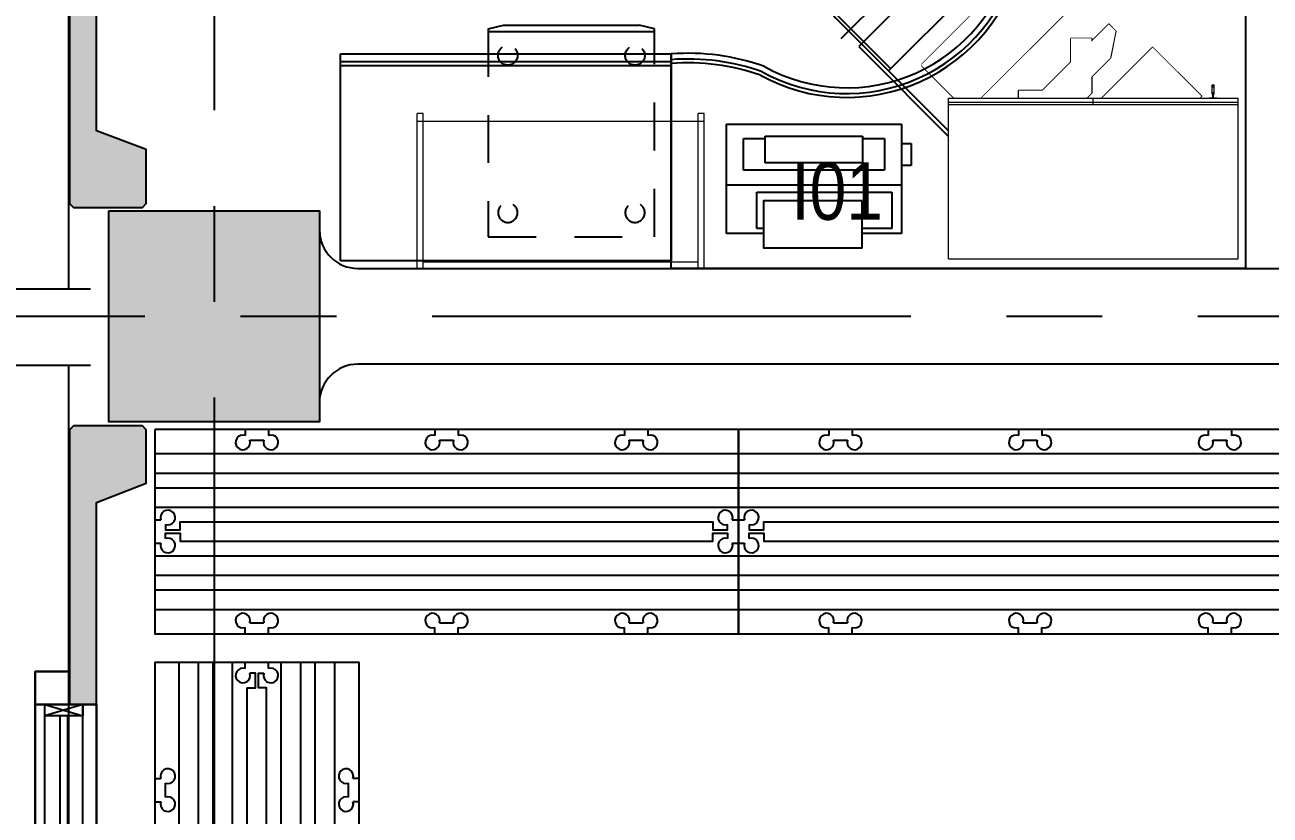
# Model space of a CAD drawing. Extents: x -28 to 149, y -33 to 76.
# Drawn here: x -0.494 to 2.758, y 15.823 to 17.886 of the extents above; entities that cross this region are included whole.
import ezdxf

# ---------------------------------------------------------------- set-up
doc = ezdxf.new("R2010")
doc.units = 0
doc.set_wipeout_variables(frame=1)
for name, pattern in [('CENTER', [2, 1.25, -0.25, 0.25, -0.25]), ('HIDDEN', [0.375, 0.25, -0.125]), ('HIDDEN2', [0.1875, 0.125, -0.0625])]:
    doc.linetypes.add(name, pattern=pattern)
for name, color, linetype in [('arq-columnas', 5, 'Continuous'), ('arq-ejes-principales', 1, 'CENTER'), ('arq-hatch', 252, 'Continuous'), ('arq-mobiliario', 1, 'Continuous'), ('arq-muro', 5, 'Continuous'), ('arq-prefafricado', 1, 'Continuous'), ('arq-tarimas', 1, 'Continuous'), ('arq-techo', 1, 'Continuous'), ('arq-text-equipamiento', 2, 'Continuous'), ('arq-ventanas', 2, 'Continuous'), ('arq-wipeout', 2, 'Continuous'), ('wipeout', 254, 'Continuous')]:
    doc.layers.add(name, color=color, linetype=linetype)
doc.styles.add('dape 2', font='ARIALN.TTF', dxfattribs={"height": 2.5})

# ---------------------------------------------------------------- blocks, each defined once
blk = doc.blocks.new('MU08')
at = {"linetype": 'Continuous', "lineweight": 5}
for p, q in [((0, 0.4049539046689006), (0.01599999999996271, 0.4049539046689006)), ((0, 0), (0, 0.4049539046689006)), ((0.01599999999996271, 0), (0.01599999999996271, 0.4049539046689006)), ((0.7339999999999804, 0.4049539046689005), (0.75, 0.4049539046689005)), ((0.7339999999999804, -1.110223024625157e-16), (0.7339999999999804, 0.4049539046689005)), ((0.75, -1.110223024625157e-16), (0.75, 0.4049539046689005)), ((0, 0.3839173381925889), (0.01599999999996271, 0.3839173381925889)), ((0.7339999999999804, 0.3839173381925888), (0.75, 0.3839173381925888)), ((0, 0), (0.01599999999996271, 0)), ((0.7339999999999804, -1.110223024625157e-16), (0.75, -1.110223024625157e-16))]:
    blk.add_line(p, q, dxfattribs=at)
at = {"lineweight": 15}
for p, q in [((0.01599999999996271, 0.3839173381925889), (0.7339999999999804, 0.3839173381925888)), ((0.01599999999996271, 0), (0.01599999999996271, 0.3839173381925889)), ((0.7339999999999804, -1.110223024625157e-16), (0.7339999999999804, 0.3839173381925888)), ((0.01599999999996271, 0.01682925318107209), (0.7339999999999804, 0.01682925318107198)), ((0.01599999999996271, 0), (0.7339999999999804, -1.110223024625157e-16))]:
    blk.add_line(p, q, dxfattribs=at)
blk = doc.blocks.new('*U170')
for p, q in [((-0.142248875367729, 0.1632000000014135), (-0.1285535014309582, 0.163200000001269)), ((-0.1358488753677766, 0.1728000000013421), (-0.1285535014308573, 0.1728000000012673)), ((-0.1614488753675941, 0.1344000000016159), (-0.1285535014309582, 0.1344000000012688)), ((-0.1550488753676454, 0.1440000000015389), (-0.1285535014308573, 0.1440000000012671)), ((-0.1486488753676851, 0.1536000000014792), (-0.1285535014307564, 0.1536000000012732)), ((-0.1635535014300501, 0.124800000001632), (-0.1285535014307564, 0.124800000001273)), ((-0.1635535014300501, 0.115200000001626), (-0.1285535014308573, 0.115200000001267)), ((-0.1635535014300501, 0.1056000000016379), (-0.1285535014309582, 0.1056000000012687)), ((-0.1635535014300501, 0.09600000000163189), (-0.1285535014310591, 0.09600000000126263)), ((-0.1635535014300501, 0.08640000000162584), (-0.12855350143116, 0.08640000000125658)), ((-0.1635535014300501, 0.07680000000163023), (-0.1285535014312609, 0.07680000000127118)), ((-0.1635535014300501, 0.06720000000164217), (-0.1285535014313618, 0.06720000000127291)), ((-0.1635535014305565, 0.05760000000165411), (-0.1285535014314646, 0.05760000000128485)), ((-0.1635535014305565, 0.04800000000164806), (-0.1285535014315655, 0.0480000000012788)), ((-0.1635535014305565, 0.03840000000164201), (-0.1285535014316664, 0.03840000000127275)), ((-0.1635535014305565, 0.0288000000016464), (-0.1285535014317673, 0.02880000000128735)), ((-0.1635535014305565, 0.01920000000165833), (-0.1285535014318682, 0.01920000000128907)), ((-0.163553501431063, 0.009600000001670272), (-0.128553501431971, 0.009600000001301012)), ((-0.163553501431063, 1.66422431391311e-12), (-0.1285535014320719, 2.033484491903437e-12)), ((-0.163553501431063, -0.009599999998341824), (-0.128553501431971, -0.009599999997972564)), ((-0.1635535014305565, -0.01919999999832989), (-0.1285535014318682, -0.01919999999796063)), ((-0.1635535014305565, -0.02879999999831795), (-0.1285535014317673, -0.0287999999979589)), ((-0.1635535014305565, -0.03839999999831356), (-0.1285535014316664, -0.0383999999979443)), ((-0.1635535014305565, -0.04799999999831961), (-0.1285535014315655, -0.04799999999795035)), ((-0.1635535014305565, -0.05759999999832566), (-0.1285535014314646, -0.0575999999979564)), ((-0.1635535014300501, -0.06719999999831372), (-0.1285535014313618, -0.06719999999794446)), ((-0.1635535014300501, -0.07679999999830178), (-0.1285535014312609, -0.07679999999794274)), ((-0.1635535014300501, -0.0863999999982974), (-0.12855350143116, -0.08639999999792813)), ((-0.1635535014300501, -0.09599999999830344), (-0.1285535014310591, -0.09599999999793418)), ((-0.1635535014300501, -0.1055999999983095), (-0.1285535014309582, -0.1055999999979402)), ((-0.1635535014300501, -0.1151999999982976), (-0.1285535014308573, -0.1151999999979385)), ((-0.1635535014300501, -0.1247999999983036), (-0.1285535014307564, -0.1247999999979446)), ((-0.1614488753675941, -0.1343999999982874), (-0.1285535014309582, -0.1343999999979404)), ((-0.1550488753676454, -0.1439999999982104), (-0.1285535014308573, -0.1439999999979387)), ((-0.1486488753676851, -0.1535999999981508), (-0.1285535014307564, -0.1535999999979447)), ((-0.142248875367729, -0.1631999999980851), (-0.1285535014309582, -0.1631999999979405)), ((-0.1358488753677766, -0.1727999999980137), (-0.1285535014308573, -0.1727999999979388))]:
    blk.add_line(p, q)
for points in [[(-0.404822571349172, -0.2300000000008851), (-0.224822571349172, -0.2300000000008851), (-0.224822571349172, 0.2299999999990945), (-0.404822571349172, 0.2299999999990945)], [(0.11000000000152, 0.1449999999988449), (0.01500000000152113, 0.1449999999998397), (0.01500000000231694, 0.2199999999998568), (0.1100000000023158, 0.2199999999988336)], [(0.01500000000152113, 0.1449999999998397), (0.01500000000231694, 0.2199999999998568), (0.1100000000023158, 0.2199999999988336), (0.11000000000152, 0.1449999999988449)], [(0.1450000000015166, 0.1449999999984755), (0.1220000000015204, 0.1449999999987313), (0.1220000000023163, 0.2199999999987199), (0.1450000000023124, 0.2199999999984641)], [(0.1220000000015204, 0.1449999999987313), (0.1220000000023163, 0.2199999999987199), (0.1450000000023124, 0.219999999998464), (0.1450000000015166, 0.1449999999984755)], [(-0.1260535014260142, 0.1920000000010527), (-0.1260535014300501, -0.1919999999989335), (-0.1010535014300501, -0.1919999999989335), (-0.1010535014260142, 0.1920000000010527)], [(0.03250000000099362, 0.0949999999996578), (0.03250000000079467, 0.07499999999964757), (0.01500000000078217, 0.07499999999984652), (0.01500000000143586, 0.1349999999998488), (0.03250000000141995, 0.1349999999996498), (0.03250000000119257, 0.114999999999668), (0.05000000000120508, 0.1149999999994691), (0.05000000000100613, 0.09499999999945885)], [(0.01500000000078217, 0.07499999999984656), (0.01500000000143587, 0.1349999999998488), (0.03250000000141994, 0.1349999999996498), (0.03250000000119257, 0.114999999999668), (0.05000000000120508, 0.1149999999994691), (0.05000000000100613, 0.09499999999945885), (0.03250000000099362, 0.0949999999996578), (0.03250000000079467, 0.07499999999964757)], [(0.110000000000781, 0.07499999999885176), (0.07000000000078899, 0.07499999999924967), (0.07000000000141426, 0.1349999999992804), (0.1100000000014063, 0.134999999998854)], [(0.07000000000078899, 0.07499999999924967), (0.07000000000141426, 0.1349999999992803), (0.1100000000014063, 0.134999999998854), (0.110000000000781, 0.07499999999885176)], [(0.1450000000007776, 0.07499999999848228), (0.1220000000007815, 0.07499999999870965), (0.1220000000014352, 0.1349999999987119), (0.1450000000014313, 0.1349999999984846)], [(0.1220000000007815, 0.07499999999870965), (0.1220000000014352, 0.1349999999987119), (0.1450000000014313, 0.1349999999984846), (0.1450000000007776, 0.0749999999984823)], [(0.0149999999976842, -0.2200000000001694), (0.01499999999799684, -0.1900000000001683), (0.03249999999800934, -0.1900000000003388), (0.03249999999817987, -0.1750000000003524), (0.01499999999816737, -0.1750000000001535), (0.01500000000021373, 0.0199999999998397), (0.03250000000022624, 0.01999999999966917), (0.03250000000036835, 0.03499999999965553), (0.01500000000035584, 0.03499999999985448), (0.0150000000006969, 0.0649999999998272), (0.1100000000006958, 0.06499999999883244), (0.1099999999976831, -0.2200000000011642)], [(0.0149999999976842, -0.2200000000001694), (0.01499999999799684, -0.1900000000001683), (0.03249999999800934, -0.1900000000003388), (0.03249999999817987, -0.1750000000003524), (0.01499999999816737, -0.1750000000001535), (0.01500000000021373, 0.01999999999983971), (0.03250000000022623, 0.01999999999966917), (0.03250000000036835, 0.03499999999965553), (0.01500000000035584, 0.03499999999985448), (0.0150000000006969, 0.0649999999998272), (0.1100000000006958, 0.06499999999883244), (0.1099999999976831, -0.2200000000011642)], [(0.1449999999998965, -0.01000000000152568), (0.1219999999999004, -0.0100000000012983), (0.1220000000006678, 0.06499999999871875), (0.1450000000006924, 0.06499999999846295)], [(0.1219999999999004, -0.01000000000129825), (0.1220000000006678, 0.06499999999871875), (0.1450000000006924, 0.06499999999846295), (0.1449999999998965, -0.01000000000152568)], [(-0.1960535014300502, -0.03249999999894038), (-0.1660535014300502, -0.03249999999894038), (-0.1660535014300502, 0.03250000000105957), (-0.1960535014300502, 0.03250000000105957)], [(0.1449999999990155, -0.09350000000151226), (0.1219999999990193, -0.09350000000128489), (0.1219999999998151, -0.01850000000126784), (0.1449999999998113, -0.01850000000152363)], [(0.1219999999990193, -0.09350000000128489), (0.1219999999998151, -0.01850000000126784), (0.1449999999998113, -0.01850000000152363), (0.1449999999990155, -0.09350000000151225)], [(0.1449999999981344, -0.1770000000015273), (0.1219999999981383, -0.1770000000012715), (0.1219999999989341, -0.1020000000012828), (0.1449999999989302, -0.1020000000015102)], [(0.1219999999981383, -0.1770000000012715), (0.1219999999989341, -0.1020000000012829), (0.1449999999989302, -0.1020000000015102), (0.1449999999981344, -0.1770000000015273)], [(0.1449999999976797, -0.2200000000015052), (0.1219999999976835, -0.2200000000012778), (0.1219999999979393, -0.1970000000012817), (0.1449999999979354, -0.1970000000015091)], [(0.1219999999976835, -0.2200000000012778), (0.1219999999979393, -0.1970000000012817), (0.1449999999979354, -0.1970000000015091), (0.1449999999976796, -0.2200000000015052)]]:
    blk.add_lwpolyline(points, close=True)
blk.add_lwpolyline([(0.004999999997579607, -0.2300000000000466, -0.4142135623730951), (-2.359001882723533e-12, -0.2249999999999943), (2.359001882723533e-12, 0.2249999999999943, -0.4142135623730951), (0.005000000002411298, 0.2299999999999329), (0.1650000000024363, 0.229999999998256, -0.4142135623730951), (0.1700000000023749, 0.2249999999982037), (0.1699999999976285, -0.2250000000017849, -0.4142135623730951), (0.1649999999976046, -0.2300000000017235)], format="xyb", close=True)
for points in [[(-0.1260535014260142, 0.1920000000010527), (-0.1660535014300502, 0.1320000000010526), (-0.1660535014300502, -0.1319999999989334), (-0.1260535014300501, -0.1919999999989335)], [(-0.1010535014274799, 0.05254668119785588), (-0.05746057231748691, 0.0961396103078489), (-0.094937231720374, 0.1336162697107359), (-0.1010535014266921, 0.1275000000044177)], [(-0.1660535014300502, 0.0625000000010596), (-0.1960535014300501, 0.03250000000105957), (-0.1960535014300502, -0.03249999999894015), (-0.1660535014300501, -0.0624999999989404)], [(-0.1010535014293722, -0.1274999999996185), (-0.094937231720374, -0.1336162697086167), (-0.05746057231748691, -0.0961396103057297), (-0.1010535014285844, -0.05254668119463224)]]:
    blk.add_lwpolyline(points)
for points in [[(-0.22482257134917205, -0.23000000000088508), (-0.40482257134917193, -0.23000000000088508), (-0.404822571349172, 0.22999999999909437), (-0.22482257134917205, 0.22999999999909437)], [(0.17000000000242765, 0.22999999999825615), (-2.4158453015843406e-12, 0.22999999999825615), (-2.4158453015843406e-12, -0.23000000000004658), (0.17000000000242765, -0.23000000000004658)], [(-0.10105350143005014, -0.19199999999893344), (-0.12605350143005012, -0.1919999999989335), (-0.16605350143005018, -0.13199999999893341), (-0.16605350143005024, -0.06249999999894035), (-0.19605350143005015, -0.032499999998940265), (-0.1960535014300502, 0.032500000001059515), (-0.16605350143005018, 0.06250000000105954), (-0.16605350143005018, 0.1320000000010525), (-0.12605350142601424, 0.19200000000105255), (-0.10105350142601423, 0.19200000000105255), (-0.10105350142669213, 0.12750000000441764), (-0.09493723172037404, 0.13361626971073592), (-0.057460572317486934, 0.09613961030784884), (-0.10105350142747992, 0.05254668119785583), (-0.10105350142858444, -0.05254668119463224), (-0.057460572317486934, -0.0961396103057297), (-0.094937231720374, -0.13361626970861668), (-0.10105350142937222, -0.12749999999961853)]]:
    blk.add_wipeout(points).dxf.layer = 'wipeout'
blk = doc.blocks.new('arturito')
for p, q in [((0, 0.006500000000016826), (0.03999999999996362, 0.01650000000000773)), ((0.4339999999999691, 0), (0, 0)), ((0.3940000000000055, 0.01650000000000773), (0.03999999999996362, 0.01650000000000773)), ((0.4339999999999691, 0.006500000000016826), (0.3940000000000055, 0.01650000000000773))]:
    blk.add_line(p, q)
at = {"linetype": 'HIDDEN2'}
for p, q in [((0, -0.5360000000000014), (0, 0.006500000000016826)), ((0.4339999999999691, 0.006500000000016826), (0.4339999999999691, -0.5360000000000014)), ((0.4339999999999691, -0.5360000000000014), (0, -0.5360000000000014))]:
    blk.add_line(p, q, dxfattribs=at)
at = {"linetype": 'HIDDEN2', "extrusion": (0, 0, -1)}
blk.add_ellipse((0.05093559716323171, -0.06274059948714239), major_axis=(-0.0180271900636626, 0.0180271900636626), ratio=0.9999999999999998, start_param=1.570796326794897, end_param=7.853981633974483, dxfattribs=at)
at = {"linetype": 'HIDDEN2', "extrusion": (0, 0, -0.9999999999999998)}
blk.add_ellipse((0.3830644028367374, -0.06274059948714239), major_axis=(-0.0180271900636626, 0.0180271900636626), ratio=1, start_param=1.570796326794897, end_param=7.853981633974483, dxfattribs=at)
at = {"linetype": 'HIDDEN2'}
for centre, ratio in [((0.05093559716323171, -0.473259400512859), 0.9999999999999998), ((0.3830644028367374, -0.473259400512859), 1)]:
    blk.add_ellipse(centre, major_axis=(0.0180271900636626, 0.0180271900636626), ratio=ratio, start_param=4.71238898038469, end_param=10.99557428756428, dxfattribs=at)
blk = doc.blocks.new('M-04')
for p, q in [((0, -1.2), (0, 0)), ((0, 0), (1.5, 0)), ((1.5, 0), (1.5, -0.56)), ((0.7555793725461355, -0.338825897274716), (0.7626504403581554, -0.3317548294626962)), ((1.003066745961443, -0.5863132706900236), (0.7555793725461355, -0.338825897274716)), ((1.010137813773463, -0.5792422028780038), (0.7626504403581554, -0.3317548294626962)), ((0.5434473381902036, -0.9045113222239218), (0.9323560678427725, -0.5156025925713528)), ((0.9323560678427725, -0.5156025925713528), (1.071323194335307, -0.6545697190638871)), ((0.9266992135932531, -0.5212594468208722), (1.071656103736484, -0.6662163369641032)), ((1.071656103736564, -0.6732874047758819), (0.7011321503947326, -1.043811358117714)), ((0.3595995750817076, -0.7348056947391441), (0.3666706428935667, -0.7277346269272851)), ((0.3595995750817076, -0.7348056947391441), (0.6070869484970154, -0.9822930681544517)), ((0.3666706428935667, -0.7277346269272851), (0.6141580163088745, -0.9752220003425927)), ((0.9535692712784702, -0.7913742372339763), (0.9879775883500692, -0.825782554305575)), ((0.6824144646827379, -1.043478448716456), (0.5434473381902036, -0.9045113222239218)), ((0.694061082582954, -1.043811358117633), (0.549104192439723, -0.8988544679744024)), ((0.8192189828529877, -0.9257245256594588), (0.8536272999245865, -0.9601328427310576)), ((0, -1.2), (0.5600000000000023, -1.2))]:
    blk.add_line(p, q)
at = {"linetype": 'HIDDEN'}
blk.add_line((0.6070869484970154, -0.9822930681544517), (1.010137813773463, -0.5792422028780038), dxfattribs=at)
for centre, major_axis, ratio, start_param, end_param in [((1.0414570428048, -0.9141068344466039), (0.3306314334952904, 0.3306314334952903), 0.9999999999999999, 0.2826240387518166, 2.129709974745987), ((1.041457042804799, -0.9141068344465966), (-0.3235603656834168, 0.3235603656834168), 0.9999999999999998, -1.289970296556813, 0.5591066593167469), ((1.041457042804804, -0.9141068344466048), (-0.3129537639656078, 0.3129537639656079), 0.9999999999999998, -1.292750816596777, 0.5594094615102385), ((1.456179639935498, 0.03624578038560999), (-0.4121399267030745, 0.4121399267030746), 0.9999999999999987, 2.017763809737926, 2.431447909699328), ((1.4561796399355, 0.03624578038560888), (-0.4050688588912041, 0.4050688588912042), 0.9999999999999998, 2.019203120850858, 2.432764119011005), ((1.456179639935492, 0.03624578038559401), (0.4227465284208765, 0.4227465284208764), 0.9999999999999991, 3.586440402611979, 4.000352709072232), ((0.4197036514826301, -0.3918589058636186), (0.505581348548382, 0.505581348548382), 0.9999999999999996, 4.336707598744329, 5.08807036202505), ((1.057181058711589, -0.6687118546876052), (-0.014142135623731, 0.014142135623731), 0.9999999999999966, 3.517274035230156, 4.712388980384693), ((1.068120569830635, -0.6697518708699524), (-0.003535533905932753, 0.003535533905932753), 0.9999999999999843, 3.141592653589793, 4.712388980384674), ((2.253343155255005, -1.224643703349121), (1.215178891567411, 1.21517889156741), 0.9999999999999997, 2.111976716774298, 2.341853945637633), ((2.253343155254889, -1.224643703349154), (1.208107823755466, 1.208107823755466), 0.9999999999999991, 2.111924614143297, 2.34177000447445), ((2.253343155255131, -1.224643703349205), (-1.197501222037822, 1.197501222037822), 0.9999999999999991, 0.5410481774958864, 0.7708459070138449), ((0.6965566003064559, -1.029336313092738), (-0.01414213562373096, 0.01414213562373096), 0.9999999999999994, 1.570796326794897, 2.765911271949431), ((0.6975966164888031, -1.040275824211784), (0.003535533905932753, 0.003535533905932753), 0.999999999999992, 3.141592653589793, 4.712388980384698)]:
    blk.add_ellipse(centre, major_axis=major_axis, ratio=ratio, start_param=start_param, end_param=end_param)
blk.add_point((0.7379017030165684, -0.710056957397557))
blk = doc.blocks.new('*U171')
for p, q in [((0.863807567026649, -2.557384132689133e-16), (0, 0)), ((0, 0), (-1.598721155460229e-16, -0.5400000000000011)), ((0.8638075670266485, -0.5400000000000014), (0.863807567026649, -2.557384132689133e-16)), ((-1.598721155460229e-16, -0.5400000000000011), (0.8638075670266485, -0.5400000000000014))]:
    blk.add_line(p, q)
at = {"color": 251}
for p, q in [((-1.598721155460229e-16, -0.5100000000000036), (0.8638075670266485, -0.5100000000000038)), ((-1.598721155460229e-16, -0.5200000000000016), (0.8638075670266485, -0.5200000000000018))]:
    blk.add_line(p, q, dxfattribs=at)
blk = doc.blocks.new('I01')
for p, q in [((-0.2286000000000001, 0), (-0.2286000000000001, -0.2857500000000002)), ((0.2286000000000001, 0), (-0.2286000000000001, 0)), ((0.2286000000000001, -0.2857500000000002), (0.2286000000000001, 0)), ((-0.1270000000000024, -0.03175000000000061), (-0.1270000000000024, -0.1015999999999995)), ((0.1270000000000024, -0.03175000000000061), (-0.1270000000000024, -0.03175000000000061)), ((0.1270000000000024, -0.1015999999999995), (0.1270000000000024, -0.03175000000000061)), ((-0.2539999999999978, -0.05080000000000062), (-0.2539999999999978, -0.1079500000000007)), ((-0.2286000000000001, -0.05080000000000062), (-0.2539999999999978, -0.05080000000000062)), ((-0.1270000000000024, -0.03810000000000002), (-0.1841500000000025, -0.03810000000000002)), ((-0.1841500000000025, -0.03810000000000002), (-0.1841500000000025, -0.1206499999999995)), ((0.1841500000000025, -0.03810000000000002), (0.1270000000000024, -0.03810000000000002)), ((0.1841500000000025, -0.1206499999999995), (0.1841500000000025, -0.03810000000000002)), ((-0.2539999999999978, -0.1079500000000007), (-0.2286000000000001, -0.1079500000000007)), ((-0.1841500000000025, -0.1206499999999995), (0.1841500000000025, -0.1206499999999995)), ((-0.1270000000000024, -0.1015999999999995), (0.1270000000000024, -0.1015999999999995)), ((0.2286000000000001, -0.1587499999999995), (-0.2286000000000001, -0.1587499999999995)), ((0.1487577678895704, -0.1777999999999977), (-0.2032000000000025, -0.1777999999999995)), ((-0.2032000000000025, -0.1777999999999995), (-0.2032000000000025, -0.2730499999999996)), ((0.1487577678895633, -0.2730499999999996), (0.1487577678895704, -0.1777999999999977)), ((-0.2286000000000001, -0.2857500000000002), (-0.1262542216679776, -0.2857500000000002)), ((-0.2032000000000025, -0.2730499999999996), (-0.1262542216679776, -0.2730499999999996)), ((0.1316323463846629, -0.2730499999999996), (0.1487577678895633, -0.2730499999999996)), ((0.1316323463846629, -0.2857500000000002), (0.2286000000000001, -0.2857500000000002))]:
    blk.add_line(p, q)
blk.add_lwpolyline([(-0.1262542216679776, -0.199983850002404), (0.1316323463846629, -0.199983850002404), (0.1316323463846629, -0.3230276604874049), (-0.1262542216679776, -0.3230276604874049)], close=True)
blk = doc.blocks.new('DIV-V')
for p, q in [((0.0299288507647642, 0.04002293031685715), (-7.225119236870664e-05, -0.05997673908938569)), ((0.02992774880580989, -0.0599770696770727), (-7.114923341439844e-05, 0.04002326090454415))]:
    blk.add_line(p, q)
blk.add_lwpolyline([(0.02992907092267139, 0.04002293031443109), (0.02992796896371708, -0.05997706967949874), (-7.203103446151715e-05, -0.05997673909181174), (-7.092907550720895e-05, 0.04002326090211809)], close=True)
blk = doc.blocks.new('DRYDRY')
at = {"layer": 'arq-hatch'}
h = blk.add_hatch(color=256, dxfattribs=at)
h.paths.add_polyline_path([(31.47214431909634, 138.2989116240052), (31.46214431909658, 138.3089116240054), (31.40714431909583, 138.3089116240058), (31.39464431909556, 138.2789116240061), (31.34964431909685, 138.2789116240061), (31.33714431909567, 138.3089116240054), (31.28214431909583, 138.3089116240054), (31.27214431909698, 138.2989116240056), (31.27214431909698, 137.5961786317808), (31.34214431909623, 137.5961786317813), (31.34214431909623, 138.1089116240051), (31.47214431909634, 138.1589116240048)])
h.paths.add_polyline_path([(31.47214431909634, 135.9862925763874), (31.34214431909623, 136.0348640049593), (31.34214431909623, 136.5676072032098), (31.27214431909698, 136.5676072032093), (31.27214431909698, 135.8448640049588), (31.2821443190972, 135.834864004959), (31.33714431909658, 135.8348640049586), (31.40714431909674, 135.834864004959), (31.46214431909658, 135.8348640049586), (31.47214431909634, 135.8448640049588)])
h = blk.add_hatch(color=256, dxfattribs=at)
h.paths.add_polyline_path([(31.47214431909634, 135.2548640049573), (31.46214431909658, 135.2648640049584), (31.40714431909583, 135.2648640049584), (31.33714431909567, 135.2648640049584), (31.28214431909583, 135.264864004958), (31.27214431909698, 135.2548640049582), (31.27214431909698, 134.5375535773493), (31.34214431909578, 134.5375535773493), (31.34214431909623, 135.0648640049572), (31.47214431909634, 135.1148640049579)])
h.paths.add_polyline_path([(31.47214431909634, 132.942959243053), (31.34214431909623, 132.9915306716244), (31.34214431909623, 133.5089821487778), (31.27214431909698, 133.5089821487773), (31.27214431909653, 132.8015306716248), (31.28214431909629, 132.7915306716251), (31.33714431909704, 132.7915306716246), (31.3496443190964, 132.7675306716247), (31.39464431909647, 132.7675306716243), (31.40714431909674, 132.7915306716255), (31.46214431909704, 132.7915306716246), (31.47214431909634, 132.8015306716248)])
blk.add_line((31.34214431909623, 134.5375535773493), (31.27214431909698, 134.5375535773493))
at = {"layer": 'arq-prefafricado'}
for points in [[(31.27214431909698, 136.5676072032098), (31.27214431909698, 135.8448640049588), (31.28214431909674, 135.834864004959), (31.33714431909658, 135.8348640049586), (31.33714431909658, 135.8348640049586), (31.40714431909674, 135.834864004959), (31.40714431909674, 135.834864004959), (31.46214431909704, 135.8348640049586), (31.47214431909634, 135.8448640049588), (31.47214431909634, 135.9862925763869), (31.47214431909634, 135.9862925763869), (31.34214431909623, 136.0348640049588), (31.34214431909623, 136.5676072032098)], [(31.34214431909623, 134.5375535773493), (31.34214431909623, 135.0648640049577), (31.47214431909634, 135.1148640049579), (31.47214431909634, 135.1148640049579), (31.47214431909634, 135.2548640049577), (31.46214431909613, 135.2648640049584), (31.40714431909583, 135.2648640049584), (31.40714431909583, 135.2648640049584), (31.33714431909567, 135.2648640049584), (31.33714431909567, 135.2648640049584), (31.28214431909583, 135.264864004958), (31.27214431909698, 135.2548640049582), (31.27214431909698, 134.5375535773493)]]:
    blk.add_lwpolyline(points, dxfattribs=at)
at = {"layer": 'arq-ventanas'}
for p, q in [((31.20715139289388, 133.5089819651167), (31.20715139289388, 134.5375533936882)), ((31.30715139289333, 133.5089819651167), (31.30715139289333, 134.5375533936882)), ((31.24715139289384, 134.0382678263305), (31.24715139289384, 134.5075535406164)), ((31.26715139289337, 134.0382677528665), (31.26715139289337, 134.5075534671524))]:
    blk.add_line(p, q, dxfattribs=at)
for points in [[(31.27214431909698, 134.6232678630623), (31.18215139289515, 134.6232678630623), (31.18215139289515, 134.5375535773483), (31.27214431909698, 134.5375535773493)], [(31.27214431909698, 134.5375535773493), (31.18215139289515, 134.5375535773493), (31.18215139289515, 134.6232678630632), (31.27214431909698, 134.6232678630623)]]:
    blk.add_lwpolyline(points, dxfattribs=at)
for points in [[(31.34214431909442, 133.5089821487778), (31.18215139289515, 133.5089821487769), (31.18215139289515, 134.5375535773483), (31.34214431909533, 134.5375535773493)], [(31.34214431909623, 134.5375535773493), (31.18215139289515, 134.5375535773493), (31.18215139289515, 133.5089821487782), (31.34214431909623, 133.5089821487782)]]:
    blk.add_lwpolyline(points, close=True, dxfattribs=at)
at = {"layer": 'arq-ventanas', "rotation": 89.99936862401863}
blk.add_blockref('DIV-V', (31.24715139289384, 134.5075535406164), dxfattribs=at)
blk = doc.blocks.new('A01')
at = {"color": 251, "linetype": 'Continuous', "lineweight": 5}
for p, q in [((13.77124487863743, -8.983265068304718), (13.87206669370702, -8.983265068304718)), ((13.77124487863743, -9.03804028647528), (13.77124487863743, -9.081693076486772)), ((13.77124487863743, -9.054045839242235), (13.87206669370702, -9.054045839242235)), ((13.77124487863743, -9.083364194519845), (13.87206669370702, -9.083364194519845))]:
    blk.add_line(p, q, dxfattribs=at)
blk.add_wipeout([(0, 0), (15.12327226030269, 0), (15.12327226030269, -8.388375013714722), (0, -8.388375013714722)])
at = {"lineweight": 15}
for p, q in [((0, 0), (0, -8.065745205495887)), ((0, 0), (15.12327226030269, 0)), ((15.12327226030269, 0), (15.12327226030269, -8.065745205495887)), ((2.39826567861428, -8.065745205495887), (7.561636130151328, -8.065745205495887)), ((12.72500658168841, -8.065745205495887), (15.12327226030269, -8.065745205495887))]:
    blk.add_line(p, q, dxfattribs=at)
at = {"linetype": 'Continuous', "lineweight": 5}
for p, q in [((0, -8.065745205495887), (15.12327226030269, -8.065745205495887)), ((0, -8.065745205495887), (0, -8.388375013714722)), ((0, -8.388375013714722), (15.12327226030269, -8.388375013714722)), ((7.561636130151328, -8.065745205495887), (7.561636130151328, -8.388375013714722)), ((15.12327226030269, -8.065745205495887), (15.12327226030269, -8.388375013714722))]:
    blk.add_line(p, q, dxfattribs=at)
at = {"color": 251, "linetype": 'Continuous', "lineweight": 5}
for p, q in [((0, -8.186731383577808), (15.12327226030269, -8.186731383577808)), ((13.62001215603417, -8.388375013714722), (13.62001215603417, -8.408539376729323)), ((13.62001215603417, -8.388375013714722), (14.023299416308, -8.388375013714722)), ((13.62001215603417, -8.408539376729323), (14.023299416308, -8.408539376729323)), ((13.80149142315762, -8.408539376729323), (13.80149142315762, -8.590018643852773)), ((13.84182014918455, -8.408539376729323), (13.84182014918455, -8.590018643852773)), ((14.023299416308, -8.388375013714722), (14.023299416308, -8.408539376729323)), ((13.77124487863743, -8.590018643852773), (13.87206669370702, -8.590018643852773)), ((13.77124487863743, -8.590018643852773), (13.77124487863743, -9.083364194519845)), ((13.77124487863743, -8.619336999130383), (13.87206669370702, -8.619336999130383)), ((13.77124487863743, -8.6901177700679), (13.87206669370702, -8.6901177700679)), ((13.87206669370702, -8.590018643852773), (13.87206669370702, -9.083364194519845))]:
    blk.add_line(p, q, dxfattribs=at)
blk = doc.blocks.new('tp01')
at = {"color": 8}
for p, q in [((0.09783069174339547, 0.1989999662141126), (0.1121692385507221, 0.1989999662141126)), ((0.2928306917433953, 0.1989999962141128), (0.307169238550722, 0.1989999962141128)), ((0.4878306917433952, 0.1990000162141128), (0.5021692385507219, 0.1990000162141128)), ((0, 0.1850000301260505), (0.5999999999999999, 0.1850000301260499)), ((0, 0.1650000301260502), (0.5999999999999999, 0.1650000301260496)), ((1.176471276733119e-09, 0.1500000100420167), (0.6000000011764711, 0.1500000100420161)), ((0, 0.1300000302100824), (0.5999999999999999, 0.1300000302100818)), ((0.5937706850909437, 0.1169399801260511), (0.5999999999999999, 0.1169399801260505)), ((0.5937706850909437, 0.0930600098319317), (0.5999999999999999, 0.09306000983193227)), ((0, 0.08000001012605025), (0.5999999999999999, 0.08000001012604968)), ((4.201681336044736e-09, 0.06000001004201676), (0.6000000042016812, 0.0600000100420162)), ((0, 0.04500001004201663), (0.5999999999999999, 0.04500001004201606)), ((5.378151932766949e-09, 0.0250000100420168), (0.6000000053781518, 0.02500001004201623)), ((0.09783069174339547, 0.01100006408000424), (0.1121692385507221, 0.01100006408000424)), ((0.2928306917433953, 0.01100003408000403), (0.307169238550722, 0.01100003408000403)), ((0.4878306917433952, 0.01100001408000408), (0.5021692385507219, 0.01100001408000408))]:
    blk.add_line(p, q, dxfattribs=at)
at = {"color": 2}
blk.add_lwpolyline([(0, 0.2099999899579827), (0, 0), (0.5999999999999999, 0), (0.5999999999999999, 0.2100000302941168)], close=True, dxfattribs=at)
at = {"color": 8}
for points in [[(0.09305997999999997, 0.2099999962141157), (0.09305997999999184, 0.2037706713050589)], [(0.1169399502941176, 0.2099999962141157), (0.1169399502941257, 0.2037706713050589)], [(0.2880599799999998, 0.2100000262141159), (0.2880599799999917, 0.2037707013050591)], [(0.3119399502941175, 0.2100000262141159), (0.3119399502941256, 0.2037707013050591)], [(0.4830599799999997, 0.2100000462141159), (0.4830599799999917, 0.2037707213050591)], [(0.5069399502941174, 0.2100000462141159), (0.5069399502941255, 0.2037707213050591)], [(-3.104138928470979e-15, 0.1169399801260502), (0.006229324909053664, 0.1169399801260583)], [(0.01100003000000002, 0.1121692683826506), (0.01100003000000012, 0.1065600001260503), (0.02625001463047216, 0.1065600376877738), (0.02625001463047216, 0.1150000100338846), (0.5737499999999999, 0.1150000100338846), (0.5737499999999999, 0.1065600001260503), (0.58899998, 0.1065600001260503), (0.58899998, 0.1121692683826506)], [(0.01100003000000002, 0.09783072157533211), (0.01100003000000012, 0.1034399898319324), (0.02625001463047216, 0.103439952270209), (0.02625001463047216, 0.09499997992409814), (0.5737499999999999, 0.09499997992409814), (0.5737499999999999, 0.1034399898319324), (0.58899998, 0.1034399898319324), (0.58899998, 0.09783072157533211)], [(-3.104138928470979e-15, 0.09306000983193256), (0.006229324909053664, 0.09306000983192443)], [(0.09305997999999997, 3.408000111337031e-08), (0.09305997999999184, 0.006229358989057886)], [(0.1169399502941176, 3.408000111337031e-08), (0.1169399502941257, 0.006229358989057886)], [(0.2880599799999998, 4.080000904056713e-09), (0.2880599799999917, 0.006229328989057676)], [(0.3119399502941175, 4.080000904056713e-09), (0.3119399502941256, 0.006229328989057676)], [(0.4830599799999997, -1.591999904607756e-08), (0.4830599799999917, 0.006229308989057727)], [(0.5069399502941174, -1.591999904607756e-08), (0.5069399502941255, 0.006229308989057727)]]:
    blk.add_lwpolyline(points, dxfattribs=at)
for centre, radius, start, end in [((0.09065934000000007, 0.1965993162141126), 0.007562499999999996, 71.49182262098022, 18.50825727436877), ((0.1193405902941175, 0.1965993162141126), 0.007562499999999996, 161.4917427256312, 108.5081773790197), ((0.2856593399999999, 0.1965993462141128), 0.007562499999999996, 71.49182262098022, 18.50825727436877), ((0.3143405902941174, 0.1965993462141128), 0.007562499999999996, 161.4917427256312, 108.5081773790197), ((0.4806593399999999, 0.1965993662141128), 0.007562499999999996, 71.49182262098022, 18.50825727436877), ((0.5093405902941174, 0.1965993662141128), 0.007562499999999996, 161.4917427256312, 108.5081773790197), ((0.01340067999999999, 0.1193406201260501), 0.007562499999999996, 251.4917427256312, 198.5081773790198), ((0.58659933, 0.1193406201260501), 0.007562500000000019, 341.4918226209826, 288.5082572743694), ((0.01340067999999999, 0.09065936983193267), 0.007562499999999996, 161.4918226209802, 108.5082572743688), ((0.58659933, 0.09065936983193267), 0.007562500000000019, 71.49174272563063, 18.50817737901732), ((0.09065934000000007, 0.01340071408000421), 0.007562499999999996, 341.4917427256312, 288.5081773790198), ((0.1193405902941175, 0.01340071408000421), 0.007562499999999996, 251.4918226209803, 198.5082572743688), ((0.2856593399999999, 0.013400684080004), 0.007562499999999996, 341.4917427256312, 288.5081773790198), ((0.3143405902941174, 0.013400684080004), 0.007562499999999996, 251.4918226209803, 198.5082572743688), ((0.4806593399999999, 0.01340066408000405), 0.007562499999999996, 341.4917427256312, 288.5081773790198), ((0.5093405902941174, 0.01340066408000405), 0.007562499999999996, 251.4918226209803, 198.5082572743688)]:
    blk.add_arc(centre, radius, start, end, dxfattribs=at)
blk = doc.blocks.new('tp01medium')
at = {"color": 8}
for p, q in [((0.4418999237768162, 15.00379960672658), (0.441899923776821, 16.22165298186015)), ((0.4926999237768186, 15.00379960672658), (0.4926999237768186, 16.22165298186015)), ((0.5307999747902628, 15.00379960971482), (0.5307999747902628, 16.22165298186015)), ((0.5815999235633775, 15.00379960672658), (0.5815999235633775, 16.22165298186015)), ((0.6147725532305977, 16.20583052199114), (0.6147725532305977, 16.22165298186015)), ((0.6754276777776589, 16.20583052199114), (0.6754276777776589, 16.22165298186015)), ((0.708599974576817, 15.00379960672658), (0.7085999745768218, 16.22165298186015)), ((0.7593999747902629, 15.00379961739885), (0.7593999747902629, 16.22165298186015)), ((0.7974999747902629, 15.00379960672658), (0.7974999747902629, 16.22165298186015)), ((0.8482999747902618, 15.00379962038709), (0.8482999747902665, 16.22165298186015)), ((0.406340009913141, 15.87001483019309), (0.406340009913141, 15.9064347390837)), ((0.8838599137337763, 15.87001483019309), (0.8838599137337763, 15.9064347390837)), ((0.4063400861131399, 15.25228956375481), (0.4063400861131399, 15.28870947264542)), ((0.8838598375337767, 15.25228956375481), (0.8838598375337767, 15.28870947264542))]:
    blk.add_line(p, q, dxfattribs=at)
at = {"color": 2}
blk.add_lwpolyline([(0.3784000258037103, 15.00379960672658), (0.911800000296985, 15.00379960672658), (0.9118000002969886, 16.22165298186015), (0.3784000258037088, 16.22165298186015)], close=True, dxfattribs=at)
at = {"color": 8}
for points in [[(0.6197000772647115, 15.07047460672661), (0.6197000772647115, 16.15497798186014), (0.6411377024306099, 16.15497798186014), (0.6411377024306099, 16.19371293106014), (0.6268901610588472, 16.19371293106014)], [(0.6705001537435692, 15.07047460672661), (0.6705001537435692, 16.15497798186014), (0.6490625285776709, 16.15497798186014), (0.6490625285776709, 16.19371293106014), (0.6633100699494335, 16.19371293106014)], [(0.3783999337131302, 15.91855234691192), (0.3942224189821356, 15.91855234691194)], [(0.9117999899337835, 15.91855234691192), (0.8959775046647781, 15.91855234691194)], [(0.3783999337131302, 15.85789722236486), (0.3942224189821356, 15.85789722236484)], [(0.9117999899337835, 15.85789722236486), (0.8959775046647781, 15.85789722236484)], [(0.6197000772646994, 15.45879960672658), (0.6197000772646994, 15.07047460672661), (0.6411377024305978, 15.07047460672661), (0.6411377024305978, 15.03173965752661), (0.6268901610588351, 15.03173965752661)], [(0.6705001537435571, 15.45879960672658), (0.6705001537435571, 15.07047460672661), (0.6490625285776588, 15.07047460672661), (0.6490625285776588, 15.03173965752661), (0.6633100699494214, 15.03173965752661)], [(0.3784000099131326, 15.30082708047364), (0.3942224951821345, 15.30082708047367)], [(0.911799913733784, 15.30082708047364), (0.8959774284647786, 15.30082708047367)], [(0.3784000099131326, 15.24017195592658), (0.3942224951821345, 15.24017195592656)], [(0.911799913733784, 15.24017195592658), (0.8959774284647786, 15.24017195592656)], [(0.6147724507768189, 15.00379960672658), (0.6147724507767975, 15.01962209199558)], [(0.6754275753238765, 15.00379960672658), (0.6754275753238979, 15.01962209199558)]]:
    blk.add_lwpolyline(points, dxfattribs=at)
for centre, radius, start, end in [((0.6086749276305987, 16.18761528006014), 0.01920875000000005, 71.49182262098277, 18.50825727436943), ((0.6815253033776578, 16.18761528006014), 0.01920875000000005, 161.4917427256306, 108.5081773790172), ((0.4124376609131385, 15.92464997251192), 0.01920874999999999, 251.4917427256312, 198.5081773790197), ((0.8777622627337752, 15.92464997251192), 0.01920874999999999, 341.4918226209803, 288.5082572743688), ((0.4124376609131385, 15.85179959676486), 0.01920874999999999, 161.4918226209802, 108.5082572743688), ((0.8777622627337752, 15.85179959676486), 0.01920874999999999, 71.49174272563123, 18.50817737901979), ((0.4124377371131409, 15.30692470607364), 0.01920874999999999, 251.4917427256312, 198.5081773790197), ((0.8777621865337757, 15.30692470607364), 0.01920874999999999, 341.4918226209803, 288.5082572743688), ((0.4124377371131409, 15.23407433032659), 0.01920874999999999, 161.4918226209802, 108.5082572743688), ((0.8777621865337757, 15.23407433032659), 0.01920874999999999, 71.49174272563123, 18.50817737901979), ((0.6086748251768199, 15.03783733392659), 0.01920874999999999, 341.4917427256312, 288.5081773790198), ((0.6815252009238755, 15.03783733392659), 0.01920874999999999, 251.4918226209802, 198.5082572743688)]:
    blk.add_arc(centre, radius, start, end, dxfattribs=at)
blk = doc.blocks.new('OJABNFV')
for p, q in [((29.88338489570236, -48.66427804597731), (29.88338489570236, -52.6642780459774)), ((30.08338489570235, -48.66427804597734), (30.08338489570235, -52.66427804597743)), ((29.88338489570248, -48.72119870763771), (22.08338489570252, -48.72119870763771)), ((37.88338489570231, -48.72119870763774), (30.08338489570235, -48.72119870763774))]:
    blk.add_line(p, q)
blk = doc.blocks.new('PNMDVPAV')
at = {"rotation": 270}
blk.add_blockref('OJABNFV', (98.86864976903163, -21.53041381976786), dxfattribs=at)

msp = doc.modelspace()

# ---------------------------------------------------------------- linework, layer by layer
at = {"layer": 'arq-columnas'}
msp.add_lwpolyline([(-0.2749999999997499, 17.40000000000597), (0.275000000000432, 17.40000000000597), (0.275000000000432, 16.85000000000591), (-0.2749999999997499, 16.85000000000591)], close=True, dxfattribs=at)
at = {"layer": 'arq-ejes-principales'}
for p, q in [((1.13686837721616e-13, 36.91275821203831), (1.4210854715202e-13, -2.67906063219958)), ((-5.430864523671715, 17.12500000000598), (59.92970187529891, 17.12500000000615))]:
    msp.add_line(p, q, dxfattribs=at)
at = {"layer": 'arq-hatch'}
msp.add_solid([(-0.2749999999997499, 17.40000000000603), (0.275000000000432, 17.40000000000603), (-0.2749999999997499, 16.85000000000596), (0.275000000000432, 16.85000000000596)], dxfattribs=at)
at = {"layer": 'arq-mobiliario'}
msp.add_line((1.637163039375906, 17.85000000000409), (1.784840482612623, 17.99767744324035), dxfattribs=at)
at = {"layer": 'arq-muro'}
for p, q in [((0.2751032244728364, 17.35000000000599), (0.2751032244728364, 16.89545750738749)), ((0.3751032244728378, 17.250000000006), (3.74999999580848, 17.250000000006)), ((3.74999999580848, 17.000000000006), (0.3750000000004334, 17.000000000006))]:
    msp.add_line(p, q, dxfattribs=at)
for centre, start, end in [((0.3751032244728378, 17.35000000000599), 180, 269.9999999999996), ((0.3750000000004334, 16.900000000006), 90.0000000000004, 180)]:
    msp.add_arc(centre, 0.1000000000000014, start, end, dxfattribs=at)

# ---------------------------------------------------------------- block references
at = {"layer": 'arq-mobiliario', "xscale": -1}
for name, p in [('arturito', (1.14991028590218, 17.86887799570422)), ('MU08', (1.279739889626349, 17.24942749247324))]:
    msp.add_blockref(name, p, dxfattribs=at)
for name, p, rotation in [('*U171', (0.3297398896261754, 17.27000000000599), 180), ('I01', (1.566354417965599, 17.62687997543572), 359.999999999987)]:
    msp.add_blockref(name, p, dxfattribs=dict(at, rotation=rotation))
at = {"layer": 'arq-tarimas', "xscale": 2.540000000000001, "yscale": 2.540000000000001, "zscale": 2.540000000000001}
for p in [(-0.1550588022335102, 16.29660005498892), (1.368941152848603, 16.29660005498892)]:
    msp.add_blockref('tp01', p, dxfattribs=at)
at = {"layer": 'arq-tarimas'}
msp.add_blockref('tp01medium', (-0.5334588280372206, 1.06581410364015e-14), dxfattribs=at)
at = {"layer": 'arq-techo', "color": 1, "linetype": 'Continuous'}
msp.add_blockref('PNMDVPAV', (-50.52726160065413, 68.61004534531592), dxfattribs=at)
at = {"layer": 'arq-wipeout', "xscale": -1, "rotation": 314.9999999999994}
msp.add_blockref('*U170', (2.129165662393667, 17.82307957757419), dxfattribs=at)

# ---------------------------------------------------------------- texts
at = {"layer": 'arq-text-equipamiento', "style": 'dape 2'}
msp.add_text('I01', height=0.15, rotation=359.9999995631398, dxfattribs=at).set_placement((1.507366321009471, 17.37689685676698))

# ---------------------------------------------------------------- next in the draw order: block references
at = {"layer": 'arq-mobiliario', "rotation": 180}
msp.add_blockref('M-04', (2.693547456652823, 17.250000000006), dxfattribs=at)
at = {"layer": 'arq-prefafricado', "color": 2}
msp.add_blockref('DRYDRY', (-31.64971187027054, -118.4257382610936), dxfattribs=at)

# ---------------------------------------------------------------- next in the draw order: block references
at = {"layer": 'arq-mobiliario', "xscale": -0.04999999999999716, "yscale": 0.04999999999999716, "zscale": 0.05, "rotation": 180}
msp.add_blockref('A01', (1.917697562305936, 17.27505687178275), dxfattribs=at)

# ---------------------------------------------------------------- next in the draw order: hatches: boundary and pattern name
at = {"layer": 'arq-hatch'}
h = msp.add_hatch(dxfattribs=at)
h.set_pattern_fill('LINE', color=8, scale=0.02, angle=45, style=0)
h.set_pattern_definition([(45, (56.22398199809368, 4.974058382861983), (-0.04490128060534576, 0.04490128060534577), [])])
h.paths.add_polyline_path([(56.30600865730202, 6.619962256844786), (56.17600865730191, 6.669962256844968), (56.17600865730191, 4.448057528272869), (56.30600865730202, 4.496628956844773)])
h.paths.add_polyline_path([(56.30529522567613, 4.087767468278415), (56.17600865730191, 4.13749307149941), (56.17600865730191, 3.993798961411528), (56.08490170426827, 3.993798961411528), (56.13486554192197, 3.863892983512272), (56.30486554192171, 3.863892983512272)])
h.paths.add_polyline_path([(55.77347672575435, 3.993798961411528), (53.93223593912932, 3.993798961411528), (53.93223593912932, 3.863798961411419), (54.14479618871066, 3.863798961411419), (55.17336761728212, 3.8637989614096), (55.72490529718245, 3.863798961411419)])
h.paths.add_polyline_path([(53.93223593912932, 3.993798961411528), (53.83223593912933, 3.993798961411528), (53.83223593912933, 3.863798961411419), (53.93223593912932, 3.863798961411419)])
h.paths.add_polyline_path([(53.83223593912933, 3.993798961411528), (53.54321875355255, 3.993798961411528), (53.59321875355273, 3.863798961411419), (53.83223593912933, 3.863798961411419)])
h.paths.add_polyline_path([(-0.1775675511737447, 4.530301499119588), (-0.3075675511738538, 4.480301499119406), (-0.3075675511740247, 4.281175755253856), (-0.1775675511737447, 4.281175755253856)])
h.paths.add_polyline_path([(-0.1775675511737447, 4.281175755253856), (-0.3075675511740247, 4.281175755253856), (-0.3075675511741319, 4.156248674855462), (-0.1775675511737447, 4.156248674855462)])
h.paths.add_polyline_path([(1.37251321419285e-13, 4.080301499119315), (-0.1775675511737447, 4.080301499119315), (-0.1775675511737447, 4.156248674855462), (-0.3075675511741319, 4.156248674855462), (-0.3075675511743086, 3.950301499119206), (1.373623437217475e-13, 3.950301499119206)])
h.paths.add_polyline_path([(0.2724324488256187, 4.080301499119315), (1.37251321419285e-13, 4.080301499119315), (1.373623437217475e-13, 3.950301499119206), (0.2224324488254368, 3.950301499119206)])
h.paths.add_polyline_path([(10.31379033288275, 5.619865962700397), (8.257142611808199, 5.623766266041931), (8.277230645562263, 5.570001234524184), (8.771615710164546, 5.570001234524184), (9.800187138736014, 5.570001234525094), (10.29461159127646, 5.570001234524184)])
h.paths.add_polyline_path([(10.34461166678732, 5.700001430852073), (8.228659216990359, 5.700001234524294), (8.257142611808199, 5.623766266041931), (10.31379033288275, 5.619865962700397)])
h.paths.add_polyline_path([(12.77186041000926, 5.70000165606335), (10.65600032329583, 5.700001459744141), (10.6862049361635, 5.619159701775529), (12.73926984729565, 5.615266193008217)])
h.paths.add_polyline_path([(12.73926984729565, 5.615266193008217), (10.6862049361635, 5.619159701775529), (10.70457183601598, 5.57000123452373), (11.19895690061826, 5.57000123452373), (12.22745637034701, 5.570001234524639), (12.22745637034701, 5.570054729545831), (12.72188082288699, 5.570054729545831)])
h.paths.add_polyline_path([(13.10000806253763, 5.700001686510395), (13.08326947076065, 5.700001684957312), (13.10000806669441, 5.655201325252637)])
h.paths.add_polyline_path([(56.30600865728155, 8.637581237802323), (56.17539999976537, 8.68781533684715), (56.17539999976537, 8.115932301673467), (56.17539999976537, 8.099932301673448), (56.17539999976537, 8.050000016309607), (56.30600865728155, 8.050000016309607)])
h.paths.add_polyline_path([(56.30600865728155, 8.050000016309607), (56.17539999976537, 8.050000016309607), (56.17539999976537, 7.231248674855436), (55.99999999999969, 7.231248674855436), (56.17500000058232, 7.225637476233731), (55.99999999999969, 7.220026277685955), (56.17500000058114, 7.220026277674677), (56.17500000053065, 6.981013967508702), (56.30600865728155, 7.029962256844641)])
h.paths.add_polyline_path([(49.64607865073343, 35.07997706555039), (48.55731647327632, 35.07997706555039), (48.50874504470469, 34.94997706555102), (49.64607865073343, 34.94997706555084)])
h.paths.add_polyline_path([(50.57969741898926, 35.07997706555039), (49.64607865073343, 35.07997706555039), (49.64607865073343, 34.94997706555084), (50.62969741898929, 34.94997706555068)])
h.paths.add_polyline_path([(51.07886280582277, 35.07997706555039), (50.9882688475622, 35.07997706555039), (50.93969741899043, 34.94997706555063), (51.07886280582277, 34.94997706555061)])
h.paths.add_polyline_path([(51.2289076984398, 35.07997706555039), (51.07886280582277, 35.07997706555039), (51.07886280582277, 34.94997706555061), (51.22890797345813, 34.94997706555059)])
h.paths.add_polyline_path([(53.00564979327594, 35.07997706555039), (51.2289076984398, 35.07997706555039), (51.22890797345813, 34.94997706555059), (53.05564979327612, 34.94997706555031)])
h.paths.add_polyline_path([(20.51059059327002, 35.07997706555221), (19.99999814152908, 35.07997706555267), (19.99999814152908, 34.95017315362563), (20.51059059327001, 34.95017315362558)])
h.paths.add_polyline_path([(19.99999814152908, 35.07997706555267), (19.48201916469855, 35.07997706555312), (19.48201916469854, 34.95017315362568), (19.99999814152908, 34.95017315362563)])
h.paths.add_polyline_path([(42.08602666783047, 35.07997706555318), (41.05745523925901, 35.07997706555227), (41.05745523925901, 34.94997706555125), (42.08602666783047, 34.94997706555125)])
h.paths.add_polyline_path([(41.05745523925901, 35.07997706555136), (40.56303078671902, 35.07997706555136), (40.51303078671884, 34.94997706555125), (41.05745523925901, 34.94997706555125)])
h.paths.add_polyline_path([(42.58041173243276, 35.07997706555136), (42.08602666783047, 35.07997706555136), (42.08602666783047, 34.94997706555125), (42.62898316100466, 34.94997706555125)])
edge = h.paths.add_edge_path()
edge.add_line((34.57961790846905, 35.07997706555039), (34.39999998491088, 35.07997706557041))
edge.add_arc((34.39999998491088, 34.97997706557041), 0.1000000000000014, 90, 179.9999796695891)
edge.add_line((34.29999998491089, 34.97997710105367), (34.2999999742659, 34.94997706555029))
edge.add_line((34.2999999742659, 34.94997706555029), (34.62818933704096, 34.94997706555029))
edge.add_line((34.62818933704096, 34.94997706555029), (34.57961790846905, 35.07997706555039))
h.paths.add_polyline_path([(37.00557028275573, 35.07997706555039), (34.98818933704199, 35.07997706555039), (34.93818933704181, 34.94997706555029), (37.05414171132764, 34.94997706555029)])
h.paths.add_polyline_path([(39.43727672187918, 35.07997706555039), (37.41414171132867, 35.07997706555039), (37.36414171132849, 34.94997706555029), (39.48584815045108, 34.94997706555029)])
h.paths.add_polyline_path([(18.57302956231302, 35.08017315362565), (17.39987297742424, 35.08017315362565), (17.39987297742421, 34.95017315362587), (18.62160099088484, 34.95017315362576)])
h.paths.add_polyline_path([(19.48201916469855, 35.0799770655513), (18.98763410009627, 35.0799770655513), (18.93913593520056, 34.95017315362573), (19.48201916469854, 34.95017315362568)])
h.paths.add_polyline_path([(20.97314187190466, 35.0799770655513), (20.51059059327002, 35.0799770655513), (20.51059059327001, 34.95017315362558), (20.97314187190466, 34.95017315362554)])
h.paths.add_polyline_path([(8.51078850153818, 34.94997705460094), (8.559359934201375, 35.07997706555128), (10.57924069625454, 35.07997706555128), (10.62924069625472, 34.94997706555117)])
edge = h.paths.add_edge_path()
edge.add_line((10.94174080544213, 34.94997686622577), (10.99031230848725, 35.07997706555128))
edge.add_line((10.99031230848725, 35.07997706555128), (13.00769325420099, 35.07997706555128))
edge.add_line((13.00769325420099, 35.07997706555128), (13.03269325420109, 35.01497706555122))
edge.add_line((13.03269325420109, 35.01497706555122), (13.05769325420118, 34.94997706555117))
edge.add_line((13.05769325420118, 34.94997706555117), (10.94174087991535, 34.94997706555117))

doc.saveas('drawing.dxf')
